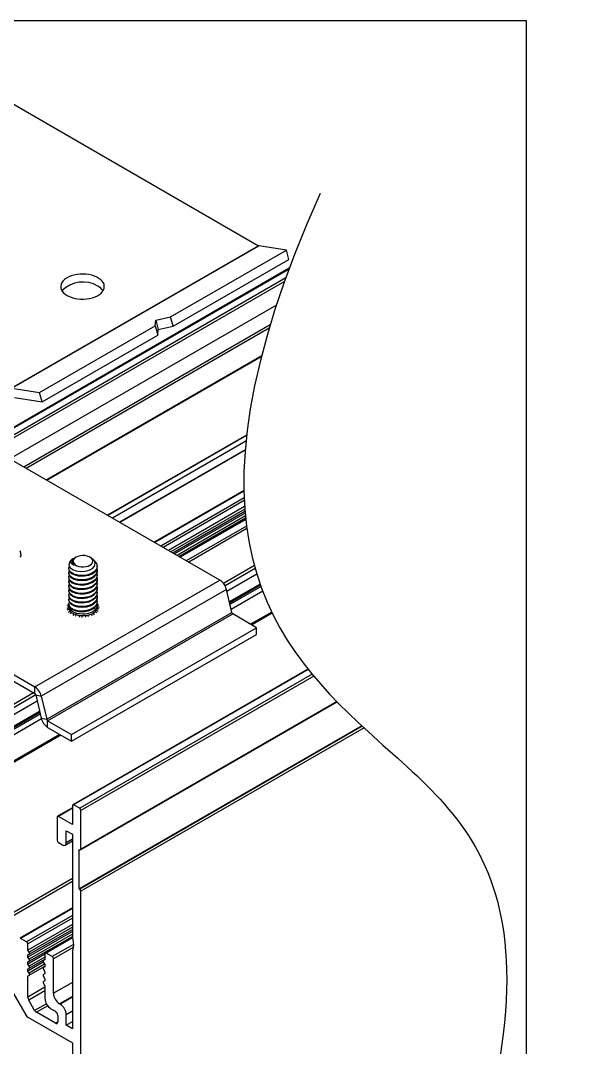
# Model space of a CAD drawing. Extents: x 0 to 7.27, y -9.69 to 0.
# Drawn here: x 3.96 to 7.27, y -5.97 to 0 of the extents above; entities that cross this region are included whole.
import ezdxf

# ---------------------------------------------------------------- set-up
doc = ezdxf.new("R2010")
doc.units = 0
doc.header["$LTSCALE"] = 0.5
doc.header["$MEASUREMENT"] = 0
for name, color, linetype in [('Dimension', 10, 'CONTINUOUS'), ('Housing', 150, 'CONTINUOUS'), ('Mounting', 4, 'CONTINUOUS')]:
    doc.layers.add(name, color=color, linetype=linetype)
doc.layers.add('Text-Unprinted', color=131, linetype='CONTINUOUS', plot=False)

msp = doc.modelspace()

# ---------------------------------------------------------------- linework, layer by layer
at = {"layer": 'Dimension', "transparency": 16777216}
msp.add_open_spline([(5.7029, -1.0061), (4.8218, -2.9763), (6.0313, -4.2946), (7.2747, -5.1794), (6.2149, -7.7436)], degree=3, dxfattribs=at)
at = {"layer": 'Housing', "linetype": 'Continuous', "transparency": 16777216}
for p, q in [((5.5244, -1.4405), (3.7526, -2.4633)), ((5.5228, -1.4448), (3.7555, -2.465)), ((5.5038, -1.4966), (3.7909, -2.4854)), ((5.4964, -1.5172), (3.805, -2.4936)), ((5.4494, -1.6546), (3.9005, -2.5487)), ((5.4133, -1.7693), (3.9818, -2.5957)), ((5.4074, -1.789), (3.996, -2.6038)), ((5.363, -1.9494), (4.1127, -2.6712)), ((4.1156, -2.6729), (5.362, -1.9534)), ((5.2761, -2.4103), (4.4684, -2.8766)), ((5.276, -2.4118), (4.4697, -2.8773)), ((5.2724, -2.4453), (4.4969, -2.893)), ((5.268, -2.4949), (4.5377, -2.9165)), ((5.2678, -2.4968), (4.5392, -2.9174)), ((5.2606, -2.7318), (4.7392, -3.0329)), ((5.2607, -2.7352), (4.7421, -3.0345)), ((5.262, -2.7752), (4.7774, -3.055)), ((5.2627, -2.7911), (4.7916, -3.0631)), ((5.2647, -2.8251), (4.822, -3.0807)), ((5.2659, -2.8412), (4.8365, -3.089)), ((4.8474, -3.0953), (5.2668, -2.8532)), ((5.2677, -2.8642), (4.8574, -3.1011)), ((5.2692, -2.8801), (4.8719, -3.1095)), ((4.8827, -3.1157), (5.2704, -2.8919)), ((5.2709, -2.8973), (4.8877, -3.1186)), ((5.2713, -2.9005), (4.8906, -3.1203)), ((5.2758, -2.9387), (4.9259, -3.1407)), ((5.2778, -2.9539), (4.9401, -3.1488)), ((5.3214, -3.1686), (5.1419, -3.2722)), ((5.3261, -3.1855), (5.1511, -3.2865)), ((5.336, -3.2192), (5.1617, -3.3198)), ((5.3549, -3.2764), (5.1757, -3.3798)), ((5.3568, -3.282), (5.177, -3.3858)), ((5.3571, -3.2827), (5.1772, -3.3865)), ((5.3601, -3.291), (5.1793, -3.3954)), ((5.3701, -3.3179), (5.186, -3.4242)), ((5.4223, -3.4388), (5.2997, -3.5096)), ((5.3055, -3.513), (5.4248, -3.4441)), ((5.6326, -3.7701), (4.2659, -4.5591)), ((5.6344, -3.7724), (4.2709, -4.5596)), ((5.657, -3.8002), (4.3062, -4.58)), ((5.6662, -3.8113), (4.3133, -4.5923)), ((4.0386, -3.9091), (2.5498, -4.7686)), ((4.0518, -3.9211), (2.5746, -4.7739)), ((4.0592, -3.9562), (2.5987, -4.7994)), ((4.3112, -4.8222), (5.8024, -3.9614)), ((5.8003, -3.9592), (4.3133, -4.8176)), ((4.0768, -4.0318), (2.3376, -5.0358)), ((4.0748, -4.0229), (2.5099, -4.9263)), ((4.0746, -4.0222), (2.5946, -4.8766)), ((4.0732, -4.0162), (2.5987, -4.8674)), ((4.0837, -4.0605), (2.3518, -5.0603)), ((5.9453, -4.1001), (4.3027, -5.0483)), ((5.948, -4.1026), (4.3062, -5.0504)), ((5.9588, -4.1126), (4.3133, -5.0626)), ((2.3476, -5.2205), (4.1963, -4.1533)), ((4.1904, -4.1499), (2.3518, -5.2114)), ((4.2638, -4.5767), (4.1775, -4.6265)), ((4.2638, -4.58), (4.1825, -4.627)), ((4.2638, -4.5637), (4.2638, -4.6739)), ((4.3062, -4.58), (4.2709, -4.5596)), ((4.3133, -4.8176), (4.3133, -4.5923)), ((4.1754, -4.6311), (4.1754, -4.7658)), ((4.2638, -4.6739), (4.1825, -4.627)), ((4.2284, -4.7107), (4.2638, -4.7311)), ((4.2284, -4.7801), (4.2284, -4.7107)), ((4.2222, -4.7938), (4.2638, -4.7698)), ((4.2638, -4.7597), (4.2284, -4.7801)), ((4.2638, -4.7311), (4.2638, -5.3296)), ((4.1825, -4.778), (4.2072, -4.7923)), ((4.3027, -4.8197), (4.3062, -4.8217)), ((4.3027, -5.0483), (4.3027, -4.8197)), ((4.2638, -4.9887), (2.7709, -5.8505)), ((4.2638, -5.0056), (2.7751, -5.865)), ((4.3062, -5.0504), (4.3027, -5.0483)), ((4.3133, -7.78), (4.3133, -5.0626)), ((4.2638, -5.1589), (3.9576, -5.3357)), ((4.2638, -5.1623), (3.9626, -5.3362)), ((4.2638, -5.2031), (3.9979, -5.3566)), ((4.2638, -5.2194), (4.005, -5.3688)), ((4.2638, -5.2546), (4.005, -5.404)), ((4.2638, -5.2954), (4.005, -5.4448)), ((4.2638, -5.2713), (4.0129, -5.4161)), ((4.2638, -5.3121), (4.0129, -5.457)), ((4.0133, -5.4284), (4.2638, -5.2838)), ((3.9979, -5.3566), (3.9626, -5.3362)), ((4.005, -5.404), (4.005, -5.3688)), ((4.0133, -5.4693), (4.2638, -5.3247)), ((4.2638, -5.3303), (4.1061, -5.4214)), ((4.2643, -5.3334), (4.1111, -5.4219)), ((4.2702, -5.3709), (4.1464, -5.4423)), ((4.2639, -5.3313), (4.2707, -5.3745)), ((4.0129, -5.4161), (4.005, -5.404)), ((4.104, -5.4285), (4.005, -5.4856)), ((4.005, -5.4317), (4.0129, -5.4286)), ((4.005, -5.4448), (4.005, -5.4317)), ((4.104, -5.426), (4.104, -5.4611)), ((4.1464, -5.4423), (4.1111, -5.4219)), ((4.268, -5.3884), (4.1535, -5.4546)), ((4.2638, -5.4113), (4.2638, -5.862)), ((4.2707, -5.3745), (4.2639, -5.4098)), ((4.0129, -5.457), (4.005, -5.4448)), ((4.005, -5.4726), (4.0129, -5.4695)), ((4.005, -5.4856), (4.005, -5.4726)), ((4.0949, -5.4745), (4.005, -5.5264)), ((4.0129, -5.4978), (4.005, -5.4856)), ((4.104, -5.4452), (4.0129, -5.4978)), ((4.1026, -5.4868), (4.0129, -5.5386)), ((4.0133, -5.5101), (4.104, -5.4577)), ((4.104, -5.4596), (4.0957, -5.4644)), ((4.104, -5.4597), (4.0961, -5.4642)), ((4.104, -5.4611), (4.0961, -5.4642)), ((4.0961, -5.4767), (4.104, -5.4889)), ((4.104, -5.4889), (4.104, -5.5019)), ((4.1535, -5.6554), (4.1535, -5.4546)), ((4.005, -5.5134), (4.0129, -5.5103)), ((4.005, -5.5264), (4.005, -5.5134)), ((4.0129, -5.5386), (4.005, -5.5264)), ((4.005, -5.5542), (4.0129, -5.5511)), ((4.0133, -5.5509), (4.104, -5.4986)), ((4.104, -5.5004), (4.0957, -5.5052)), ((4.104, -5.5413), (4.0957, -5.5461)), ((4.104, -5.5005), (4.0961, -5.505)), ((4.104, -5.5019), (4.0961, -5.505)), ((4.0961, -5.5175), (4.104, -5.5297)), ((4.104, -5.5413), (4.0961, -5.5459)), ((4.104, -5.5428), (4.0961, -5.5459)), ((4.104, -5.5297), (4.104, -5.5428)), ((4.005, -5.6778), (4.005, -5.5542)), ((4.104, -5.5821), (4.0957, -5.5869)), ((4.0961, -5.5584), (4.104, -5.5705)), ((4.104, -5.5821), (4.0961, -5.5867)), ((4.104, -5.5836), (4.0961, -5.5867)), ((4.0961, -5.5992), (4.104, -5.6114)), ((4.104, -5.5705), (4.104, -5.5836)), ((4.104, -5.6114), (4.104, -5.684)), ((4.2638, -5.5917), (4.1535, -5.6554)), ((3.9106, -5.6363), (3.9954, -5.7839)), ((4.104, -5.6206), (4.005, -5.6778)), ((4.104, -5.6409), (4.0101, -5.6951)), ((4.0446, -5.7551), (4.0101, -5.6951)), ((4.1127, -5.7158), (4.0446, -5.7551)), ((4.1203, -5.7278), (4.0546, -5.7657)), ((4.2638, -5.6734), (4.1888, -5.7167)), ((4.1931, -5.7191), (4.1888, -5.7167)), ((4.2638, -5.6783), (4.1931, -5.7191)), ((4.1648, -5.8293), (4.0546, -5.7657)), ((4.1393, -5.7452), (4.1648, -5.7599)), ((4.1789, -5.7844), (4.1789, -5.8212)), ((4.2638, -5.7599), (4.2284, -5.7803)), ((4.2284, -5.8416), (4.2284, -5.7803)), ((4.0054, -5.7945), (4.2638, -5.9437)), ((4.1789, -5.8212), (4.1648, -5.8293)), ((4.2638, -5.8212), (4.2284, -5.8416)), ((4.2638, -5.862), (4.2284, -5.8416)), ((4.2638, -5.9437), (4.2638, -6.1478))]:
    msp.add_line(p, q, dxfattribs=at)
at = {"layer": 'Housing', "linetype": 'Continuous', "transparency": 16777216, "flags": 128}
for points in [[(4.0129, -5.4286), (4.0139, -5.428), (4.0147, -5.4269), (4.0152, -5.4255), (4.0154, -5.4238), (4.0152, -5.422), (4.0147, -5.42), (4.0139, -5.418), (4.0129, -5.4161)], [(4.0129, -5.4695), (4.0139, -5.4688), (4.0147, -5.4677), (4.0152, -5.4663), (4.0154, -5.4647), (4.0152, -5.4628), (4.0147, -5.4608), (4.0139, -5.4589), (4.0129, -5.457)], [(4.0961, -5.4642), (4.095, -5.4649), (4.0943, -5.4659), (4.0938, -5.4673), (4.0936, -5.469), (4.0938, -5.4709), (4.0943, -5.4728), (4.095, -5.4748), (4.0961, -5.4767)], [(4.0129, -5.5103), (4.0139, -5.5096), (4.0147, -5.5086), (4.0152, -5.5072), (4.0154, -5.5055), (4.0152, -5.5036), (4.0147, -5.5017), (4.0139, -5.4997), (4.0129, -5.4978)], [(4.0129, -5.5511), (4.0139, -5.5505), (4.0147, -5.5494), (4.0152, -5.548), (4.0154, -5.5463), (4.0152, -5.5445), (4.0147, -5.5425), (4.0139, -5.5405), (4.0129, -5.5386)], [(4.0961, -5.505), (4.095, -5.5057), (4.0943, -5.5068), (4.0938, -5.5081), (4.0936, -5.5098), (4.0938, -5.5117), (4.0943, -5.5137), (4.095, -5.5156), (4.0961, -5.5175)], [(4.0961, -5.5459), (4.095, -5.5465), (4.0943, -5.5476), (4.0938, -5.549), (4.0936, -5.5506), (4.0938, -5.5525), (4.0943, -5.5545), (4.095, -5.5565), (4.0961, -5.5584)], [(4.0961, -5.5867), (4.095, -5.5873), (4.0943, -5.5884), (4.0938, -5.5898), (4.0936, -5.5915), (4.0938, -5.5933), (4.0943, -5.5953), (4.095, -5.5973), (4.0961, -5.5992)]]:
    msp.add_lwpolyline(points, dxfattribs=at)
at = {"layer": 'Housing', "linetype": 'Continuous', "transparency": 16777216}
for centre, radius, start, end in [((4.2681, -4.563), 0.00437, 50.79671, 189.21404), ((4.2979, -4.593), 0.0154, 2.60548, 57.39452), ((4.1797, -4.6304), 0.00437, 50.79671, 189.21404), ((4.1908, -4.7651), 0.0154, 182.60548, 237.39452), ((4.2155, -4.7822), 0.0131, 230.79671, 9.21404), ((4.309, -4.8183), 0.00437, 230.79671, 9.21404), ((4.2979, -5.0633), 0.0154, 2.60548, 57.39452), ((3.9896, -5.3695), 0.0154, 2.60548, 57.39452), ((4.2746, -5.3296), 0.0108, 180.20724, 189.13462), ((4.1083, -5.4253), 0.00437, 50.79671, 189.21404), ((4.2719, -5.4113), 0.00807, 169.41188, 180.27821), ((4.1381, -5.4553), 0.0154, 2.60548, 57.39452), ((4.2302, -5.6519), 0.0768, 182.60548, 237.39452), ((4.041, -5.6766), 0.036, 181.94376, 211.00447), ((4.1807, -5.6805), 0.0768, 182.60548, 237.39452), ((4.1517, -5.7838), 0.0768, 2.60548, 57.39452), ((4.0207, -5.77), 0.0289, 208.71647, 238.03262), ((4.0699, -5.7412), 0.0289, 208.71647, 238.03262), ((4.1482, -5.7858), 0.0307, 2.60548, 57.39452), ((4.1703, -5.8226), 0.00873, 230.79671, 9.21404)]:
    msp.add_arc(centre, radius, start, end, dxfattribs=at)
at = {"layer": 'Mounting', "lineweight": 25, "transparency": 16777216}
for p, q in [((3.6589, -0.3352), (5.3449, -1.309)), ((5.3449, -1.309), (3.9108, -2.1372)), ((3.9128, -2.1379), (5.3468, -1.3097)), ((5.5073, -1.3349), (5.3468, -1.3097)), ((4.8347, -1.7234), (5.5073, -1.3349)), ((5.5218, -1.3892), (5.5073, -1.3349)), ((4.8492, -1.7776), (5.5218, -1.3892)), ((4.7485, -1.7425), (4.8347, -1.7234)), ((4.8492, -1.7776), (4.8347, -1.7234)), ((4.0733, -2.1632), (4.7458, -1.7747)), ((4.7458, -1.7747), (4.7485, -1.7425)), ((4.7458, -1.7747), (4.7603, -1.829)), ((4.7485, -1.7425), (4.763, -1.7967)), ((4.763, -1.7967), (4.8492, -1.7776)), ((4.0877, -2.2174), (4.7603, -1.829)), ((4.7603, -1.829), (4.763, -1.7967)), ((3.9128, -2.1379), (4.0733, -2.1632)), ((3.9273, -2.1922), (4.0877, -2.2174)), ((4.0877, -2.2174), (4.0733, -2.1632)), ((5.1211, -3.2533), (3.53, -2.3348)), ((2.4545, -2.9557), (4.0455, -3.8742)), ((2.4545, -2.9946), (4.0455, -3.9131)), ((4.2635, -3.1466), (4.2635, -3.1498)), ((4.2701, -3.1286), (4.2671, -3.1303)), ((4.285, -3.12), (4.2802, -3.1228)), ((4.374, -3.1246), (4.366, -3.12)), ((4.2429, -3.1854), (4.2429, -3.1887)), ((4.2429, -3.2113), (4.2429, -3.2145)), ((4.4082, -3.1757), (4.4082, -3.1725)), ((4.4082, -3.2016), (4.4082, -3.1984)), ((4.0455, -3.8742), (5.1211, -3.2533)), ((4.2429, -3.2372), (4.2429, -3.2404)), ((4.2429, -3.2631), (4.2429, -3.2663)), ((4.4082, -3.2275), (4.4082, -3.2242)), ((4.4082, -3.2533), (4.4082, -3.2501)), ((4.4082, -3.2792), (4.4082, -3.276)), ((5.1587, -3.3071), (4.0832, -3.928)), ((4.2429, -3.2889), (4.2429, -3.2922)), ((4.2429, -3.3148), (4.2429, -3.318)), ((4.2429, -3.3407), (4.2429, -3.3439)), ((4.4082, -3.3051), (4.4082, -3.3019)), ((4.4082, -3.331), (4.4082, -3.3277)), ((5.1901, -3.4417), (5.1587, -3.3071)), ((4.2429, -3.3665), (4.2429, -3.3698)), ((4.2429, -3.3924), (4.2429, -3.3957)), ((4.4064, -3.4015), (4.4082, -3.4058)), ((4.4082, -3.3568), (4.4082, -3.3536)), ((4.4082, -3.3827), (4.4082, -3.3795)), ((4.1145, -4.0626), (5.1901, -3.4417)), ((4.12, -4.0704), (5.1955, -3.4495)), ((4.2417, -3.4081), (4.2413, -3.4119)), ((4.244, -3.4229), (4.2436, -3.4267)), ((4.2593, -3.441), (4.259, -3.445)), ((4.2861, -3.454), (4.2859, -3.458)), ((4.3197, -3.4595), (4.3196, -3.4636)), ((4.3401, -3.4589), (4.3402, -3.463)), ((4.3725, -3.4514), (4.3727, -3.4554)), ((4.3898, -3.4144), (4.3999, -3.4217)), ((4.3968, -3.4368), (4.3971, -3.4408)), ((4.4082, -3.4078), (4.4082, -3.4054)), ((4.4087, -3.4179), (4.4091, -3.4217)), ((4.4095, -3.4095), (4.4094, -3.4081)), ((5.3347, -3.5298), (5.1955, -3.4495)), ((4.2592, -4.1507), (5.3347, -3.5298)), ((4.2592, -4.1896), (5.3347, -3.5688)), ((5.3347, -3.5688), (5.3347, -3.5298)), ((4.0455, -3.9131), (4.0455, -3.8742)), ((4.051, -3.9209), (4.0824, -4.0555)), ((4.051, -3.9209), (4.0832, -3.928)), ((4.0832, -3.928), (4.1145, -4.0626)), ((4.0824, -4.0555), (4.1145, -4.0626)), ((4.12, -4.0704), (4.2592, -4.1507)), ((4.12, -4.1093), (4.12, -4.0704)), ((4.12, -4.1093), (4.2592, -4.1896)), ((4.2592, -4.1896), (4.2592, -4.1507))]:
    msp.add_line(p, q, dxfattribs=at)
at = {"layer": 'Mounting', "lineweight": 25, "transparency": 16777216, "flags": 128}
for points in [[(4.233, -1.5985), (4.2463, -1.6052), (4.2612, -1.6108), (4.2772, -1.6151), (4.2941, -1.6181), (4.3116, -1.6197), (4.3293, -1.6199), (4.3468, -1.6186), (4.3639, -1.616), (4.3802, -1.612), (4.3953, -1.6068), (4.4091, -1.6003), (4.4211, -1.5929), (4.4313, -1.5845), (4.4393, -1.5754), (4.4451, -1.5657), (4.4484, -1.5557), (4.4494, -1.5455), (4.4478, -1.5353), (4.4438, -1.5254), (4.4375, -1.5158), (4.4289, -1.5069), (4.4183, -1.4988), (4.4058, -1.4915), (4.3917, -1.4854), (4.3762, -1.4804), (4.3597, -1.4768), (4.3425, -1.4745), (4.3248, -1.4736), (4.3072, -1.4741), (4.2898, -1.4761), (4.2731, -1.4794), (4.2573, -1.484), (4.2429, -1.4899), (4.2299, -1.4969), (4.2188, -1.5048), (4.2097, -1.5136), (4.2028, -1.523), (4.1982, -1.5328), (4.196, -1.543), (4.1964, -1.5532), (4.1991, -1.5633), (4.2043, -1.573), (4.2118, -1.5823), (4.2214, -1.5908), (4.233, -1.5985)], [(3.9587, -3.0805), (3.9628, -3.0941), (3.9636, -3.108), (3.9611, -3.1218)], [(4.3931, -3.1427), (4.4044, -3.157), (4.4082, -3.1734), (4.4035, -3.1897), (4.3906, -3.2046), (4.3714, -3.2162), (4.347, -3.2239), (4.3209, -3.2268), (4.2949, -3.2248), (4.2721, -3.2183), (4.255, -3.208), (4.2449, -3.1951), (4.2433, -3.1813), (4.2476, -3.1726)], [(4.247, -3.1492), (4.244, -3.1643), (4.2504, -3.179), (4.2652, -3.1912), (4.2866, -3.1997), (4.3117, -3.2035), (4.3379, -3.2021), (4.3618, -3.1957), (4.3809, -3.1852), (4.3931, -3.1716), (4.3972, -3.1568), (4.3929, -3.142), (4.3811, -3.1292), (4.3737, -3.1252)], [(4.2751, -3.1681), (4.2621, -3.1614), (4.2557, -3.1524), (4.2561, -3.1426), (4.2645, -3.1323), (4.2763, -3.1261)], [(4.2751, -3.1681), (4.267, -3.1604), (4.2636, -3.1518), (4.2639, -3.1499)], [(4.366, -3.1668), (4.3746, -3.1605), (4.3802, -3.1532), (4.3827, -3.1454), (4.3819, -3.1374), (4.3778, -3.1298), (4.3706, -3.123), (4.3609, -3.1173), (4.349, -3.1132), (4.3359, -3.1108), (4.3221, -3.1104), (4.3085, -3.1118), (4.2959, -3.1151), (4.285, -3.12), (4.2765, -3.1263), (4.2708, -3.1335), (4.2683, -3.1414), (4.2692, -3.1493), (4.2733, -3.157), (4.2804, -3.1638), (4.2902, -3.1694), (4.302, -3.1735), (4.3152, -3.1759), (4.329, -3.1764), (4.3426, -3.175), (4.3552, -3.1717), (4.366, -3.1668)], [(4.2436, -3.1887), (4.2431, -3.1915), (4.249, -3.2051), (4.263, -3.2169), (4.2831, -3.2254), (4.308, -3.2297), (4.3341, -3.2292), (4.3599, -3.2238), (4.3819, -3.214), (4.3981, -3.2006), (4.4069, -3.1847), (4.4071, -3.1757)], [(4.4055, -3.1873), (4.4073, -3.1909), (4.4069, -3.2073), (4.3981, -3.2233), (4.3819, -3.2366), (4.3599, -3.2465), (4.3341, -3.2519), (4.308, -3.2523), (4.2831, -3.248), (4.263, -3.2395), (4.249, -3.2278), (4.2431, -3.2141), (4.2455, -3.2003), (4.2465, -3.1993)], [(4.4053, -3.2126), (4.4082, -3.2249), (4.4036, -3.2413), (4.3909, -3.2562), (4.3717, -3.2678), (4.3474, -3.2756), (4.3213, -3.2786), (4.2953, -3.2766), (4.2724, -3.2701), (4.2552, -3.26), (4.245, -3.247), (4.2432, -3.2332), (4.2466, -3.2264)], [(4.2437, -3.2145), (4.245, -3.2244), (4.2552, -3.2373), (4.2724, -3.2475), (4.2953, -3.254), (4.3213, -3.2559), (4.3474, -3.253), (4.3717, -3.2452), (4.3909, -3.2335), (4.4036, -3.2186), (4.4082, -3.2022), (4.408, -3.2016)], [(4.2436, -3.2404), (4.2431, -3.2435), (4.2492, -3.2571), (4.2632, -3.2688), (4.2834, -3.2772), (4.3083, -3.2815), (4.3345, -3.2809), (4.3602, -3.2754), (4.3822, -3.2655), (4.3982, -3.2522), (4.407, -3.2362), (4.4071, -3.2275)], [(4.4055, -3.239), (4.4073, -3.2425), (4.407, -3.2589), (4.3982, -3.2748), (4.3822, -3.2882), (4.3602, -3.2981), (4.3345, -3.3036), (4.3083, -3.3041), (4.2834, -3.2998), (4.2632, -3.2914), (4.2492, -3.2797), (4.2431, -3.2661), (4.2454, -3.2523), (4.2465, -3.251)], [(4.2436, -3.2922), (4.2431, -3.2954), (4.2493, -3.309), (4.2635, -3.3207), (4.2837, -3.329), (4.3087, -3.3332), (4.3349, -3.3326), (4.3606, -3.3271), (4.3825, -3.3171), (4.3984, -3.3037), (4.407, -3.2877), (4.4071, -3.2792)], [(4.4053, -3.2645), (4.4082, -3.2764), (4.4037, -3.2928), (4.3911, -3.3077), (4.3721, -3.3194), (4.3478, -3.3273), (4.3216, -3.3303), (4.2957, -3.3285), (4.2727, -3.322), (4.2554, -3.3119), (4.2451, -3.299), (4.2432, -3.2852), (4.2466, -3.2782)], [(4.2437, -3.2662), (4.2451, -3.2763), (4.2554, -3.2892), (4.2727, -3.2994), (4.2957, -3.3058), (4.3216, -3.3077), (4.3478, -3.3046), (4.3721, -3.2968), (4.3911, -3.2851), (4.4037, -3.2701), (4.4082, -3.2538), (4.4081, -3.2534)], [(4.4055, -3.2906), (4.4072, -3.294), (4.407, -3.3104), (4.3984, -3.3264), (4.3825, -3.3398), (4.3606, -3.3497), (4.3349, -3.3553), (4.3087, -3.3559), (4.2837, -3.3517), (4.2635, -3.3433), (4.2493, -3.3316), (4.2431, -3.318), (4.2454, -3.3042), (4.2465, -3.3028)], [(4.2437, -3.3439), (4.2431, -3.3473), (4.2495, -3.3609), (4.2637, -3.3726), (4.284, -3.3809), (4.3091, -3.385), (4.3353, -3.3843), (4.3609, -3.3787), (4.3827, -3.3687), (4.3986, -3.3553), (4.4071, -3.3392), (4.4071, -3.331)], [(4.4055, -3.3423), (4.4071, -3.3455), (4.4071, -3.3619), (4.3986, -3.3779), (4.3827, -3.3914), (4.3609, -3.4014), (4.3353, -3.407), (4.3091, -3.4076), (4.284, -3.4035), (4.2637, -3.3952), (4.2495, -3.3836), (4.2431, -3.37), (4.2453, -3.3562), (4.2465, -3.3546)], [(4.4053, -3.3163), (4.4082, -3.3279), (4.4038, -3.3443), (4.3913, -3.3593), (4.3724, -3.371), (4.3481, -3.379), (4.322, -3.382), (4.296, -3.3803), (4.273, -3.3739), (4.2556, -3.3638), (4.2452, -3.3509), (4.2432, -3.3371), (4.2466, -3.3299)], [(4.2437, -3.318), (4.2452, -3.3283), (4.2556, -3.3412), (4.273, -3.3512), (4.296, -3.3576), (4.322, -3.3594), (4.3481, -3.3563), (4.3724, -3.3484), (4.3913, -3.3367), (4.4038, -3.3217), (4.4082, -3.3053), (4.4081, -3.3051)], [(4.4052, -3.3682), (4.4082, -3.3794), (4.404, -3.3958), (4.3916, -3.4109), (4.3727, -3.4226), (4.3485, -3.4306), (4.3224, -3.4338), (4.2964, -3.4321), (4.2733, -3.4257), (4.2558, -3.4157), (4.2453, -3.4029), (4.2431, -3.389), (4.2465, -3.3817)], [(4.2437, -3.3957), (4.2432, -3.3993), (4.2496, -3.4129), (4.264, -3.4245), (4.2844, -3.4327), (4.3095, -3.4368), (4.3356, -3.436), (4.3613, -3.4304), (4.383, -3.4203), (4.3988, -3.4068), (4.4072, -3.3908), (4.4071, -3.3827)], [(4.2437, -3.3697), (4.2453, -3.3802), (4.2558, -3.3931), (4.2733, -3.4031), (4.2964, -3.4094), (4.3224, -3.4111), (4.3485, -3.408), (4.3727, -3.4), (4.3916, -3.3882), (4.404, -3.3732), (4.4082, -3.3568)], [(4.2445, -3.3977), (4.2442, -3.3983), (4.2439, -3.3994)], [(4.4072, -3.3897), (4.4097, -3.3904), (4.4109, -3.3909)], [(4.3999, -3.4217), (4.3924, -3.4302), (4.3821, -3.4377), (4.3693, -3.4437), (4.3547, -3.4481), (4.3388, -3.4507), (4.3223, -3.4513), (4.306, -3.4499), (4.2905, -3.4466), (4.2765, -3.4415), (4.2646, -3.4349), (4.2554, -3.427), (4.2491, -3.4182), (4.2462, -3.4088), (4.2461, -3.4073)], [(4.3999, -3.4217), (4.4, -3.4218), (4.4001, -3.422), (4.4003, -3.4224), (4.4002, -3.4236), (4.3984, -3.4284), (4.3941, -3.4345)]]:
    msp.add_lwpolyline(points, dxfattribs=at)
at = {"layer": 'Mounting', "lineweight": 25, "transparency": 16777216}
for centre, radius, start, end in [((5.3478, -1.304), 0.00577, 239.03408, 259.95567), ((4.3253, -1.6923), 0.1721, 59.65252, 135.24712), ((4.3745, -1.615), 0.0805, 32.96345, 62.08102), ((4.2927, -3.1778), 0.0539, 118.40507, 148.06317), ((4.2883, -3.1473), 0.0247, 166.34614, 237.56561), ((4.2914, -3.1484), 0.0279, 113.44386, 165.52626), ((5.0736, -3.3266), 0.0874, 12.94226, 57.07703), ((4.2421, -3.4228), 0.0201, 87.92975, 120.15627), ((4.2436, -3.4106), 0.0162, 91.50032, 117.19345), ((4.27, -3.4111), 0.0285, 162.79663, 186.82887), ((4.3739, -3.4069), 0.0341, 306.20783, 22.29514), ((4.4082, -3.4162), 0.0185, 62.05057, 95.88073), ((4.3802, -3.4113), 0.0294, 3.62042, 20.16316), ((4.2444, -3.4376), 0.0233, 96.54255, 125.84851), ((4.2495, -3.4473), 0.025, 102.79629, 130.43592), ((4.2615, -3.4588), 0.0269, 112.25955, 137.68331), ((4.2717, -3.4108), 0.0302, 187.09759, 203.58668), ((4.2802, -3.4068), 0.0396, 203.98239, 223.26098), ((4.2735, -3.4656), 0.0284, 119.90154, 143.48973), ((4.2926, -3.3956), 0.0563, 222.92729, 233.80203), ((4.3059, -3.3771), 0.0791, 233.9333, 246.07207), ((4.2954, -3.473), 0.032, 132.45796, 152.48225), ((4.3165, -3.3541), 0.1044, 245.84871, 253.04975), ((4.3163, -3.4767), 0.0378, 143.10352, 159.42761), ((4.323, -3.3326), 0.1269, 253.07995, 261.93039), ((4.3666, -3.4799), 0.0651, 160.51253, 169.609), ((4.3253, -3.3178), 0.1418, 261.83958, 267.71198), ((4.5348, -3.4809), 0.2162, 174.3263, 177.02466), ((4.3255, -3.3149), 0.1447, 267.67946, 275.78638), ((4.3265, -3.3239), 0.1357, 275.76968, 281.81639), ((4.2541, -3.4804), 0.0887, 7.4313, 14.05822), ((4.3307, -3.3429), 0.1163, 281.69981, 291.08192), ((4.3114, -3.4788), 0.0482, 14.79869, 27.28535), ((4.3394, -3.3657), 0.0918, 291.13031, 298.97983), ((4.348, -3.4746), 0.0338, 24.7839, 43.46513), ((4.3517, -3.3872), 0.0671, 298.71239, 312.25706), ((4.3659, -3.4701), 0.0301, 31.48837, 53.23004), ((4.3736, -3.4066), 0.0346, 306.26571, 357.95527), ((4.3651, -3.4021), 0.047, 312.43503, 324.70046), ((4.3851, -3.4617), 0.0275, 40.058, 64.79278), ((4.3758, -3.4095), 0.034, 324.42892, 345.77416), ((4.3953, -3.4542), 0.0261, 45.54606, 71.93612), ((4.3812, -3.4111), 0.0284, 346.21467, 3.41083), ((4.405, -3.4416), 0.024, 52.37208, 80.98531), ((4.4084, -3.4315), 0.022, 56.68928, 87.13432), ((5.2025, -3.4388), 0.0127, 192.94226, 237.07703), ((3.9981, -3.9475), 0.0874, 12.94226, 57.07703), ((4.0386, -3.9238), 0.0127, 12.94226, 57.07703), ((4.1675, -4.036), 0.0874, 192.94226, 237.07703), ((4.1269, -4.0597), 0.0127, 192.94226, 237.07703)]:
    msp.add_arc(centre, radius, start, end, dxfattribs=at)
at = {"layer": 'Text-Unprinted', "transparency": 16777216}
msp.add_lwpolyline([(0, 0), (6.9015, 0), (6.9015, -9.6818), (0, -9.6818)], close=True, dxfattribs=at)

doc.saveas('drawing.dxf')
